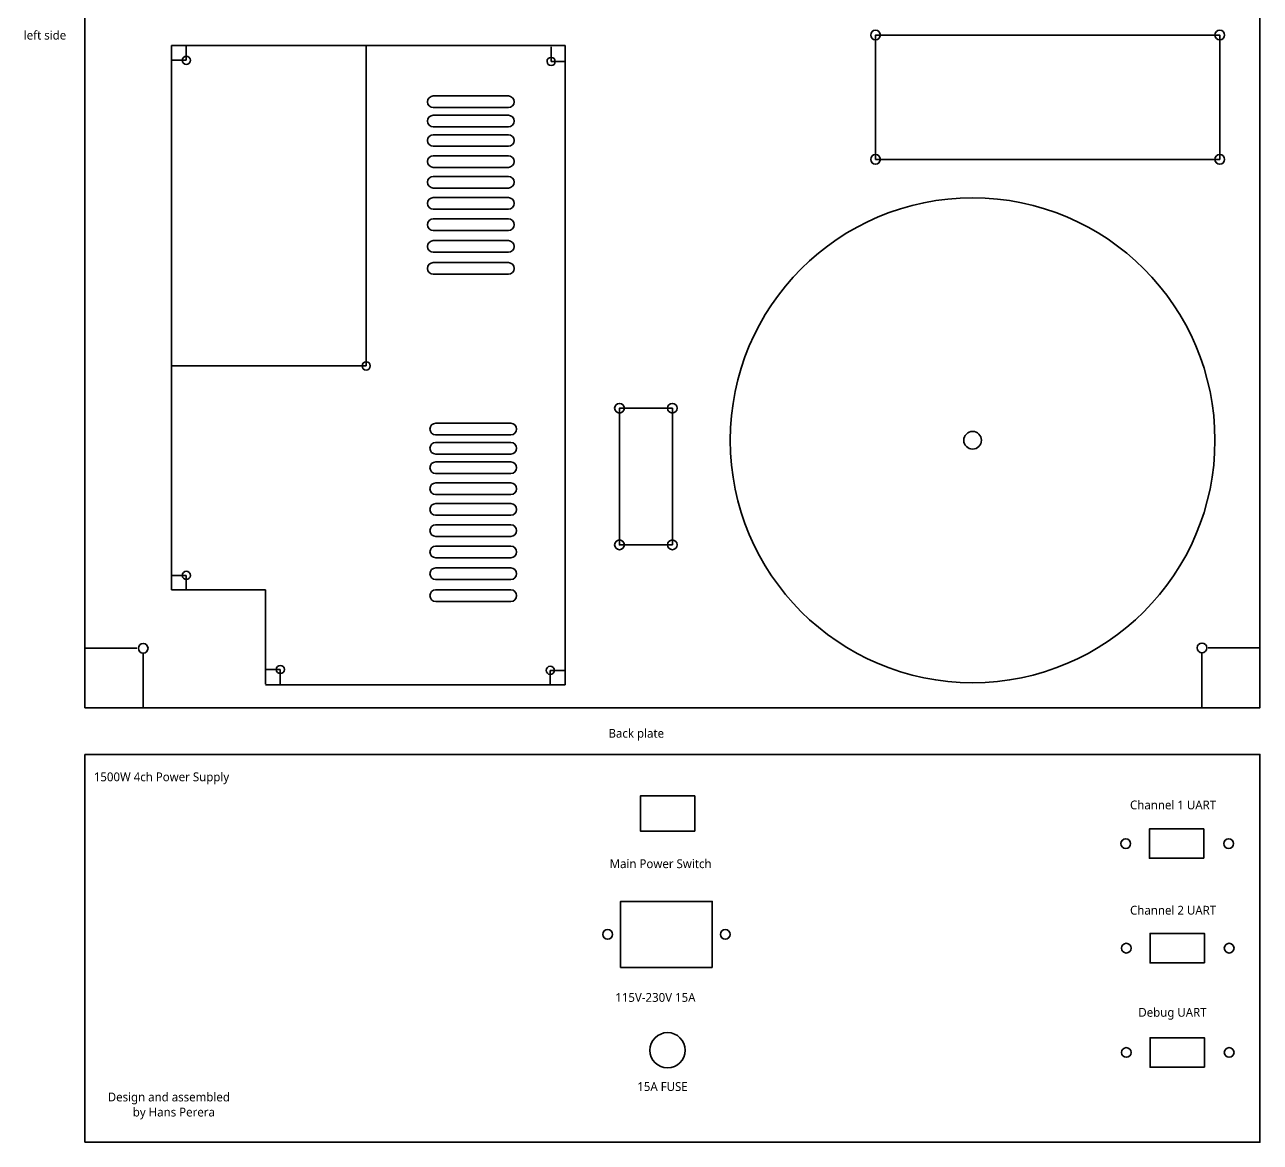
# Model space of a CAD drawing. Header units: inches. Extents: x 4 to 816, y 71 to 808.
# Drawn here: x 3.5 to 406.8, y 73.8 to 438.4 of the extents above; entities that cross this region are included whole.
import ezdxf

# ---------------------------------------------------------------- set-up
doc = ezdxf.new("R2010")
doc.units = ezdxf.units.IN
doc.header["$MEASUREMENT"] = 0
doc.layers.add('Layer 1', color=7, linetype='Continuous')

# ---------------------------------------------------------------- blocks, each defined once
blk = doc.blocks.new('block 12')
at = {"layer": 'Layer 1', "color": 240, "lineweight": 35, "true_color": 0xed1c24}
blk.add_lwpolyline([(23.17, 564.53), (23.17, 215.57), (406.63, 215.57), (406.63, 564.53)], dxfattribs=at)
blk = doc.blocks.new('block 14')
at = {"layer": 'Layer 1', "color": 140, "lineweight": 35, "true_color": 0x00adef}
blk.add_open_spline([(391.96, 302.85), (391.96, 259.17), (356.55, 223.76), (312.87, 223.76), (269.19, 223.76), (233.78, 259.17), (233.78, 302.85), (233.78, 346.53), (269.19, 381.94), (312.87, 381.94), (356.55, 381.94), (391.96, 346.53), (391.96, 302.85)], degree=3, knots=[0, 0, 0, 0, 1, 1, 1, 2, 2, 2, 3, 3, 3, 4, 4, 4, 4], dxfattribs=at)
blk = doc.blocks.new('block 15')
at = {"layer": 'Layer 1', "color": 240, "lineweight": 35, "true_color": 0xed1c24}
blk.add_open_spline([(315.75, 302.85), (315.75, 301.26), (314.46, 299.97), (312.87, 299.97), (311.28, 299.97), (310, 301.26), (310, 302.85), (310, 304.43), (311.28, 305.72), (312.87, 305.72), (314.46, 305.72), (315.75, 304.43), (315.75, 302.85)], degree=3, knots=[0, 0, 0, 0, 1, 1, 1, 2, 2, 2, 3, 3, 3, 4, 4, 4, 4], dxfattribs=at)
blk = doc.blocks.new('block 22')
at = {"layer": 'Layer 1', "color": 140, "lineweight": 35, "true_color": 0x00adef}
blk.add_lwpolyline([(393.54, 394.47), (281.19, 394.47), (281.19, 435.06), (393.54, 435.06), (393.54, 394.47)], dxfattribs=at)
blk = doc.blocks.new('block 23')
at = {"layer": 'Layer 1', "color": 240, "lineweight": 35, "true_color": 0xed1c24}
blk.add_open_spline([(282.77, 435.06), (282.77, 434.18), (282.06, 433.48), (281.19, 433.48), (280.32, 433.48), (279.61, 434.18), (279.61, 435.06), (279.61, 435.93), (280.32, 436.64), (281.19, 436.64), (282.06, 436.64), (282.77, 435.93), (282.77, 435.06)], degree=3, knots=[0, 0, 0, 0, 1, 1, 1, 2, 2, 2, 3, 3, 3, 4, 4, 4, 4], dxfattribs=at)
blk = doc.blocks.new('block 24')
at = {"layer": 'Layer 1', "color": 240, "lineweight": 35, "true_color": 0xed1c24}
blk.add_open_spline([(395.13, 435.06), (395.13, 434.18), (394.42, 433.48), (393.54, 433.48), (392.67, 433.48), (391.96, 434.18), (391.96, 435.06), (391.96, 435.93), (392.67, 436.64), (393.54, 436.64), (394.42, 436.64), (395.13, 435.93), (395.13, 435.06)], degree=3, knots=[0, 0, 0, 0, 1, 1, 1, 2, 2, 2, 3, 3, 3, 4, 4, 4, 4], dxfattribs=at)
blk = doc.blocks.new('block 25')
at = {"layer": 'Layer 1', "color": 240, "lineweight": 35, "true_color": 0xed1c24}
blk.add_open_spline([(395.13, 394.47), (395.13, 393.6), (394.42, 392.89), (393.54, 392.89), (392.67, 392.89), (391.96, 393.6), (391.96, 394.47), (391.96, 395.35), (392.67, 396.06), (393.54, 396.06), (394.42, 396.06), (395.13, 395.35), (395.13, 394.47)], degree=3, knots=[0, 0, 0, 0, 1, 1, 1, 2, 2, 2, 3, 3, 3, 4, 4, 4, 4], dxfattribs=at)
blk = doc.blocks.new('block 26')
at = {"layer": 'Layer 1', "color": 240, "lineweight": 35, "true_color": 0xed1c24}
blk.add_open_spline([(282.77, 394.47), (282.77, 393.6), (282.06, 392.89), (281.19, 392.89), (280.32, 392.89), (279.61, 393.6), (279.61, 394.47), (279.61, 395.35), (280.32, 396.06), (281.19, 396.06), (282.06, 396.06), (282.77, 395.35), (282.77, 394.47)], degree=3, knots=[0, 0, 0, 0, 1, 1, 1, 2, 2, 2, 3, 3, 3, 4, 4, 4, 4], dxfattribs=at)
blk = doc.blocks.new('block 27')
at = {"layer": 'Layer 1', "color": 140, "lineweight": 35, "true_color": 0x00adef}
blk.add_lwpolyline([(214.9, 268.73), (197.64, 268.73), (197.64, 313.31), (214.9, 313.31), (214.9, 268.73)], dxfattribs=at)
blk = doc.blocks.new('block 28')
at = {"layer": 'Layer 1', "color": 240, "lineweight": 35, "true_color": 0xed1c24}
blk.add_open_spline([(216.48, 313.31), (216.48, 312.43), (215.77, 311.73), (214.9, 311.73), (214.02, 311.73), (213.32, 312.43), (213.32, 313.31), (213.32, 314.18), (214.02, 314.89), (214.9, 314.89), (215.77, 314.89), (216.48, 314.18), (216.48, 313.31)], degree=3, knots=[0, 0, 0, 0, 1, 1, 1, 2, 2, 2, 3, 3, 3, 4, 4, 4, 4], dxfattribs=at)
blk = doc.blocks.new('block 29')
at = {"layer": 'Layer 1', "color": 240, "lineweight": 35, "true_color": 0xed1c24}
blk.add_open_spline([(199.22, 313.31), (199.22, 312.43), (198.52, 311.73), (197.64, 311.73), (196.77, 311.73), (196.06, 312.43), (196.06, 313.31), (196.06, 314.18), (196.77, 314.89), (197.64, 314.89), (198.52, 314.89), (199.22, 314.18), (199.22, 313.31)], degree=3, knots=[0, 0, 0, 0, 1, 1, 1, 2, 2, 2, 3, 3, 3, 4, 4, 4, 4], dxfattribs=at)
blk = doc.blocks.new('block 30')
at = {"layer": 'Layer 1', "color": 240, "lineweight": 35, "true_color": 0xed1c24}
blk.add_open_spline([(216.48, 268.73), (216.48, 267.86), (215.77, 267.15), (214.9, 267.15), (214.02, 267.15), (213.32, 267.86), (213.32, 268.73), (213.32, 269.6), (214.02, 270.31), (214.9, 270.31), (215.77, 270.31), (216.48, 269.6), (216.48, 268.73)], degree=3, knots=[0, 0, 0, 0, 1, 1, 1, 2, 2, 2, 3, 3, 3, 4, 4, 4, 4], dxfattribs=at)
blk = doc.blocks.new('block 31')
at = {"layer": 'Layer 1', "color": 240, "lineweight": 35, "true_color": 0xed1c24}
blk.add_open_spline([(199.22, 268.73), (199.22, 267.86), (198.52, 267.15), (197.64, 267.15), (196.77, 267.15), (196.06, 267.86), (196.06, 268.73), (196.06, 269.6), (196.77, 270.31), (197.64, 270.31), (198.52, 270.31), (199.22, 269.6), (199.22, 268.73)], degree=3, knots=[0, 0, 0, 0, 1, 1, 1, 2, 2, 2, 3, 3, 3, 4, 4, 4, 4], dxfattribs=at)
blk = doc.blocks.new('block 35')
at = {"layer": 'Layer 1', "color": 240, "lineweight": 35, "true_color": 0xed1c24}
blk.add_lwpolyline([(23.17, 200.35), (406.63, 200.35), (406.63, 73.81), (23.17, 73.81)], dxfattribs=at)
blk = doc.blocks.new('block 36')
at = {"layer": 'Layer 1', "color": 240, "lineweight": 35, "true_color": 0xed1c24}
blk.add_lwpolyline([(23.17, 200.35), (23.17, 73.81)], dxfattribs=at)
blk = doc.blocks.new('block 37')
at = {"layer": 'Layer 1', "color": 240, "lineweight": 35, "true_color": 0xed1c24}
blk.add_open_spline([(219.07, 103.83), (219.07, 100.65), (216.49, 98.08), (213.32, 98.08), (210.14, 98.08), (207.56, 100.65), (207.56, 103.83), (207.56, 107), (210.14, 109.58), (213.32, 109.58), (216.49, 109.58), (219.07, 107), (219.07, 103.83)], degree=3, knots=[0, 0, 0, 0, 1, 1, 1, 2, 2, 2, 3, 3, 3, 4, 4, 4, 4], dxfattribs=at)
blk = doc.blocks.new('block 43')
at = {"layer": 'Layer 1', "color": 240, "lineweight": 35, "true_color": 0xed1c24}
blk.add_open_spline([(40.62, 234.97), (40.62, 235.84), (41.33, 236.55), (42.2, 236.55), (43.08, 236.55), (43.78, 235.84), (43.78, 234.97), (43.78, 234.09), (43.08, 233.39), (42.2, 233.39), (41.33, 233.39), (40.62, 234.09), (40.62, 234.97)], degree=3, knots=[0, 0, 0, 0, 1, 1, 1, 2, 2, 2, 3, 3, 3, 4, 4, 4, 4], dxfattribs=at)
blk = doc.blocks.new('block 44')
at = {"layer": 'Layer 1', "color": 140, "lineweight": 35, "true_color": 0x00adef}
blk.add_lwpolyline([(40.15, 234.97), (23.17, 234.97)], dxfattribs=at)
blk = doc.blocks.new('block 45')
at = {"layer": 'Layer 1', "color": 140, "lineweight": 35, "true_color": 0x00adef}
blk.add_lwpolyline([(42.2, 233.41), (42.2, 215.43)], dxfattribs=at)
blk = doc.blocks.new('block 46')
at = {"layer": 'Layer 1', "color": 240, "lineweight": 35, "true_color": 0xed1c24}
blk.add_open_spline([(389.3, 235.11), (389.3, 235.99), (388.59, 236.69), (387.72, 236.69), (386.85, 236.69), (386.14, 235.99), (386.14, 235.11), (386.14, 234.24), (386.85, 233.53), (387.72, 233.53), (388.59, 233.53), (389.3, 234.24), (389.3, 235.11)], degree=3, knots=[0, 0, 0, 0, 1, 1, 1, 2, 2, 2, 3, 3, 3, 4, 4, 4, 4], dxfattribs=at)
blk = doc.blocks.new('block 47')
at = {"layer": 'Layer 1', "color": 140, "lineweight": 35, "true_color": 0x00adef}
blk.add_lwpolyline([(389.77, 235.11), (406.76, 235.11)], dxfattribs=at)
blk = doc.blocks.new('block 48')
at = {"layer": 'Layer 1', "color": 140, "lineweight": 35, "true_color": 0x00adef}
blk.add_lwpolyline([(387.72, 233.56), (387.72, 215.57)], dxfattribs=at)
blk = doc.blocks.new('block 124')
at = {"layer": 'Layer 1', "color": 140, "lineweight": 35, "true_color": 0x00adef}
blk.add_lwpolyline([(82.16, 223.09), (179.94, 223.09)], dxfattribs=at)
blk = doc.blocks.new('block 125')
at = {"layer": 'Layer 1', "color": 140, "lineweight": 35, "true_color": 0x00adef}
blk.add_lwpolyline([(179.94, 223.09), (179.94, 431.6)], dxfattribs=at)
blk = doc.blocks.new('block 126')
at = {"layer": 'Layer 1', "color": 140, "lineweight": 35, "true_color": 0x00adef}
blk.add_lwpolyline([(82.16, 223.26), (82.16, 254.08)], dxfattribs=at)
blk = doc.blocks.new('block 127')
at = {"layer": 'Layer 1', "color": 140, "lineweight": 35, "true_color": 0x00adef}
blk.add_lwpolyline([(82.16, 254.08), (51.48, 254.08)], dxfattribs=at)
blk = doc.blocks.new('block 128')
at = {"layer": 'Layer 1', "color": 140, "lineweight": 35, "true_color": 0x00adef}
blk.add_lwpolyline([(51.48, 254.08), (51.48, 431.6)], dxfattribs=at)
blk = doc.blocks.new('block 129')
at = {"layer": 'Layer 1', "color": 140, "lineweight": 35, "true_color": 0x00adef}
blk.add_lwpolyline([(179.94, 431.6), (51.48, 431.6)], dxfattribs=at)
blk = doc.blocks.new('block 130')
at = {"layer": 'Layer 1', "color": 140, "lineweight": 35, "true_color": 0x00adef}
blk.add_lwpolyline([(56.28, 431.6), (56.28, 426.81)], dxfattribs=at)
blk = doc.blocks.new('block 131')
at = {"layer": 'Layer 1', "color": 140, "lineweight": 35, "true_color": 0x00adef}
blk.add_lwpolyline([(51.48, 426.81), (56.28, 426.81)], dxfattribs=at)
blk = doc.blocks.new('block 132')
at = {"layer": 'Layer 1', "color": 240, "lineweight": 35, "true_color": 0xed1c24}
blk.add_open_spline([(57.61, 426.81), (57.61, 426.07), (57.02, 425.47), (56.28, 425.47), (55.54, 425.47), (54.94, 426.07), (54.94, 426.81), (54.94, 427.55), (55.54, 428.15), (56.28, 428.15), (57.02, 428.15), (57.61, 427.55), (57.61, 426.81)], degree=3, knots=[0, 0, 0, 0, 1, 1, 1, 2, 2, 2, 3, 3, 3, 4, 4, 4, 4], dxfattribs=at)
blk = doc.blocks.new('block 133')
at = {"layer": 'Layer 1', "color": 140, "lineweight": 35, "true_color": 0x00adef}
blk.add_lwpolyline([(180.12, 426.43), (175.32, 426.42)], dxfattribs=at)
blk = doc.blocks.new('block 134')
at = {"layer": 'Layer 1', "color": 140, "lineweight": 35, "true_color": 0x00adef}
blk.add_lwpolyline([(175.31, 431.21), (175.32, 426.42)], dxfattribs=at)
blk = doc.blocks.new('block 135')
at = {"layer": 'Layer 1', "color": 240, "lineweight": 35, "true_color": 0xed1c24}
blk.add_open_spline([(175.33, 425.08), (174.59, 425.08), (173.99, 425.67), (173.99, 426.41), (173.98, 427.15), (174.58, 427.75), (175.32, 427.76), (176.06, 427.76), (176.66, 427.16), (176.66, 426.42), (176.66, 425.68), (176.07, 425.08), (175.33, 425.08)], degree=3, knots=[0, 0, 0, 0, 1, 1, 1, 2, 2, 2, 3, 3, 3, 4, 4, 4, 4], dxfattribs=at)
blk = doc.blocks.new('block 136')
at = {"layer": 'Layer 1', "color": 140, "lineweight": 35, "true_color": 0x00adef}
blk.add_lwpolyline([(51.48, 258.75), (56.28, 258.75)], dxfattribs=at)
blk = doc.blocks.new('block 137')
at = {"layer": 'Layer 1', "color": 140, "lineweight": 35, "true_color": 0x00adef}
blk.add_lwpolyline([(56.28, 253.96), (56.28, 258.75)], dxfattribs=at)
blk = doc.blocks.new('block 138')
at = {"layer": 'Layer 1', "color": 240, "lineweight": 35, "true_color": 0xed1c24}
blk.add_open_spline([(56.28, 260.09), (57.02, 260.09), (57.61, 259.49), (57.61, 258.75), (57.61, 258.01), (57.02, 257.41), (56.28, 257.41), (55.54, 257.41), (54.94, 258.01), (54.94, 258.75), (54.94, 259.49), (55.54, 260.09), (56.28, 260.09)], degree=3, knots=[0, 0, 0, 0, 1, 1, 1, 2, 2, 2, 3, 3, 3, 4, 4, 4, 4], dxfattribs=at)
blk = doc.blocks.new('block 139')
at = {"layer": 'Layer 1', "color": 140, "lineweight": 35, "true_color": 0x00adef}
blk.add_lwpolyline([(82.16, 228.05), (86.95, 228.05)], dxfattribs=at)
blk = doc.blocks.new('block 140')
at = {"layer": 'Layer 1', "color": 140, "lineweight": 35, "true_color": 0x00adef}
blk.add_lwpolyline([(86.95, 223.26), (86.95, 228.05)], dxfattribs=at)
blk = doc.blocks.new('block 141')
at = {"layer": 'Layer 1', "color": 240, "lineweight": 35, "true_color": 0xed1c24}
blk.add_open_spline([(86.95, 229.39), (87.69, 229.39), (88.29, 228.79), (88.29, 228.05), (88.29, 227.31), (87.69, 226.71), (86.95, 226.71), (86.22, 226.71), (85.62, 227.31), (85.62, 228.05), (85.62, 228.79), (86.22, 229.39), (86.95, 229.39)], degree=3, knots=[0, 0, 0, 0, 1, 1, 1, 2, 2, 2, 3, 3, 3, 4, 4, 4, 4], dxfattribs=at)
blk = doc.blocks.new('block 142')
at = {"layer": 'Layer 1', "color": 140, "lineweight": 35, "true_color": 0x00adef}
blk.add_lwpolyline([(175.04, 222.98), (175.04, 227.77)], dxfattribs=at)
blk = doc.blocks.new('block 143')
at = {"layer": 'Layer 1', "color": 140, "lineweight": 35, "true_color": 0x00adef}
blk.add_lwpolyline([(179.83, 227.77), (175.04, 227.77)], dxfattribs=at)
blk = doc.blocks.new('block 144')
at = {"layer": 'Layer 1', "color": 240, "lineweight": 35, "true_color": 0xed1c24}
blk.add_open_spline([(173.7, 227.77), (173.7, 228.51), (174.3, 229.11), (175.04, 229.11), (175.78, 229.11), (176.38, 228.51), (176.38, 227.77), (176.38, 227.03), (175.78, 226.43), (175.04, 226.43), (174.3, 226.43), (173.7, 227.03), (173.7, 227.77)], degree=3, knots=[0, 0, 0, 0, 1, 1, 1, 2, 2, 2, 3, 3, 3, 4, 4, 4, 4], dxfattribs=at)
blk = doc.blocks.new('block 145')
at = {"layer": 'Layer 1', "color": 140, "lineweight": 35, "true_color": 0x00adef}
blk.add_lwpolyline([(114.98, 431.6), (114.98, 327.11)], dxfattribs=at)
blk = doc.blocks.new('block 146')
at = {"layer": 'Layer 1', "color": 140, "lineweight": 35, "true_color": 0x00adef}
blk.add_lwpolyline([(114.98, 327.11), (51.48, 327.11)], dxfattribs=at)
blk = doc.blocks.new('block 147')
at = {"layer": 'Layer 1', "color": 240, "lineweight": 35, "true_color": 0xed1c24}
blk.add_open_spline([(114.98, 325.77), (114.24, 325.77), (113.64, 326.36), (113.64, 327.1), (113.64, 327.84), (114.23, 328.44), (114.97, 328.45), (115.71, 328.45), (116.31, 327.85), (116.31, 327.11), (116.32, 326.37), (115.72, 325.77), (114.98, 325.77)], degree=3, knots=[0, 0, 0, 0, 1, 1, 1, 2, 2, 2, 3, 3, 3, 4, 4, 4, 4], dxfattribs=at)
blk = doc.blocks.new('block 148')
at = {"layer": 'Layer 1', "color": 240, "lineweight": 35, "true_color": 0xed1c24}
blk.add_open_spline([(161.37, 411.38), (161.37, 411.38), (136.87, 411.38), (136.87, 411.38), (135.83, 411.38), (134.97, 412.23), (134.97, 413.27), (134.97, 414.31), (135.83, 415.17), (136.87, 415.17), (136.87, 415.17), (161.37, 415.17), (161.37, 415.17), (162.41, 415.17), (163.26, 414.31), (163.26, 413.27), (163.26, 412.23), (162.41, 411.38), (161.37, 411.38)], degree=3, knots=[0, 0, 0, 0, 1, 1, 1, 2, 2, 2, 3, 3, 3, 4, 4, 4, 5, 5, 5, 6, 6, 6, 6], dxfattribs=at)
blk = doc.blocks.new('block 149')
at = {"layer": 'Layer 1', "color": 240, "lineweight": 35, "true_color": 0xed1c24}
blk.add_open_spline([(161.37, 405.11), (161.37, 405.11), (136.87, 405.11), (136.87, 405.11), (135.83, 405.11), (134.97, 405.96), (134.97, 407), (134.97, 408.04), (135.83, 408.9), (136.87, 408.9), (136.87, 408.9), (161.37, 408.9), (161.37, 408.9), (162.41, 408.9), (163.26, 408.04), (163.26, 407), (163.26, 405.96), (162.41, 405.11), (161.37, 405.11)], degree=3, knots=[0, 0, 0, 0, 1, 1, 1, 2, 2, 2, 3, 3, 3, 4, 4, 4, 5, 5, 5, 6, 6, 6, 6], dxfattribs=at)
blk = doc.blocks.new('block 150')
at = {"layer": 'Layer 1', "color": 240, "lineweight": 35, "true_color": 0xed1c24}
blk.add_open_spline([(161.37, 398.75), (161.37, 398.75), (136.87, 398.75), (136.87, 398.75), (135.83, 398.75), (134.97, 399.61), (134.97, 400.65), (134.97, 401.69), (135.83, 402.54), (136.87, 402.54), (136.87, 402.54), (161.37, 402.54), (161.37, 402.54), (162.41, 402.54), (163.26, 401.69), (163.26, 400.65), (163.26, 399.61), (162.41, 398.75), (161.37, 398.75)], degree=3, knots=[0, 0, 0, 0, 1, 1, 1, 2, 2, 2, 3, 3, 3, 4, 4, 4, 5, 5, 5, 6, 6, 6, 6], dxfattribs=at)
blk = doc.blocks.new('block 151')
at = {"layer": 'Layer 1', "color": 240, "lineweight": 35, "true_color": 0xed1c24}
blk.add_open_spline([(161.37, 391.89), (161.37, 391.89), (136.87, 391.89), (136.87, 391.89), (135.83, 391.89), (134.97, 392.75), (134.97, 393.79), (134.97, 394.83), (135.83, 395.69), (136.87, 395.69), (136.87, 395.69), (161.37, 395.69), (161.37, 395.69), (162.41, 395.69), (163.26, 394.83), (163.26, 393.79), (163.26, 392.75), (162.41, 391.89), (161.37, 391.89)], degree=3, knots=[0, 0, 0, 0, 1, 1, 1, 2, 2, 2, 3, 3, 3, 4, 4, 4, 5, 5, 5, 6, 6, 6, 6], dxfattribs=at)
blk = doc.blocks.new('block 152')
at = {"layer": 'Layer 1', "color": 240, "lineweight": 35, "true_color": 0xed1c24}
blk.add_open_spline([(161.37, 385.15), (161.37, 385.15), (136.87, 385.15), (136.87, 385.15), (135.83, 385.15), (134.97, 386.01), (134.97, 387.05), (134.97, 388.09), (135.83, 388.94), (136.87, 388.94), (136.87, 388.94), (161.37, 388.94), (161.37, 388.94), (162.41, 388.94), (163.26, 388.09), (163.26, 387.05), (163.26, 386.01), (162.41, 385.15), (161.37, 385.15)], degree=3, knots=[0, 0, 0, 0, 1, 1, 1, 2, 2, 2, 3, 3, 3, 4, 4, 4, 5, 5, 5, 6, 6, 6, 6], dxfattribs=at)
blk = doc.blocks.new('block 153')
at = {"layer": 'Layer 1', "color": 240, "lineweight": 35, "true_color": 0xed1c24}
blk.add_open_spline([(161.37, 378.23), (161.37, 378.23), (136.87, 378.23), (136.87, 378.23), (135.83, 378.23), (134.97, 379.08), (134.97, 380.13), (134.97, 381.17), (135.83, 382.02), (136.87, 382.02), (136.87, 382.02), (161.37, 382.02), (161.37, 382.02), (162.41, 382.02), (163.26, 381.17), (163.26, 380.13), (163.26, 379.08), (162.41, 378.23), (161.37, 378.23)], degree=3, knots=[0, 0, 0, 0, 1, 1, 1, 2, 2, 2, 3, 3, 3, 4, 4, 4, 5, 5, 5, 6, 6, 6, 6], dxfattribs=at)
blk = doc.blocks.new('block 154')
at = {"layer": 'Layer 1', "color": 240, "lineweight": 35, "true_color": 0xed1c24}
blk.add_open_spline([(161.37, 371.29), (161.37, 371.29), (136.87, 371.29), (136.87, 371.29), (135.83, 371.29), (134.97, 372.14), (134.97, 373.18), (134.97, 374.22), (135.83, 375.08), (136.87, 375.08), (136.87, 375.08), (161.37, 375.08), (161.37, 375.08), (162.41, 375.08), (163.26, 374.22), (163.26, 373.18), (163.26, 372.14), (162.41, 371.29), (161.37, 371.29)], degree=3, knots=[0, 0, 0, 0, 1, 1, 1, 2, 2, 2, 3, 3, 3, 4, 4, 4, 5, 5, 5, 6, 6, 6, 6], dxfattribs=at)
blk = doc.blocks.new('block 155')
at = {"layer": 'Layer 1', "color": 240, "lineweight": 35, "true_color": 0xed1c24}
blk.add_open_spline([(161.37, 364.18), (161.37, 364.18), (136.87, 364.18), (136.87, 364.18), (135.83, 364.18), (134.97, 365.04), (134.97, 366.08), (134.97, 367.12), (135.83, 367.98), (136.87, 367.98), (136.87, 367.98), (161.37, 367.98), (161.37, 367.98), (162.41, 367.98), (163.26, 367.12), (163.26, 366.08), (163.26, 365.04), (162.41, 364.18), (161.37, 364.18)], degree=3, knots=[0, 0, 0, 0, 1, 1, 1, 2, 2, 2, 3, 3, 3, 4, 4, 4, 5, 5, 5, 6, 6, 6, 6], dxfattribs=at)
blk = doc.blocks.new('block 156')
at = {"layer": 'Layer 1', "color": 240, "lineweight": 35, "true_color": 0xed1c24}
blk.add_open_spline([(161.37, 357.02), (161.37, 357.02), (136.87, 357.02), (136.87, 357.02), (135.83, 357.02), (134.97, 357.87), (134.97, 358.91), (134.97, 359.96), (135.83, 360.81), (136.87, 360.81), (136.87, 360.81), (161.37, 360.81), (161.37, 360.81), (162.41, 360.81), (163.26, 359.96), (163.26, 358.91), (163.26, 357.87), (162.41, 357.02), (161.37, 357.02)], degree=3, knots=[0, 0, 0, 0, 1, 1, 1, 2, 2, 2, 3, 3, 3, 4, 4, 4, 5, 5, 5, 6, 6, 6, 6], dxfattribs=at)
blk = doc.blocks.new('block 157')
at = {"layer": 'Layer 1', "color": 240, "lineweight": 35, "true_color": 0xed1c24}
blk.add_open_spline([(162.16, 304.61), (162.16, 304.61), (137.66, 304.61), (137.66, 304.61), (136.62, 304.61), (135.77, 305.47), (135.77, 306.51), (135.77, 307.55), (136.62, 308.4), (137.66, 308.4), (137.66, 308.4), (162.16, 308.4), (162.16, 308.4), (163.21, 308.4), (164.06, 307.55), (164.06, 306.51), (164.06, 305.47), (163.21, 304.61), (162.16, 304.61)], degree=3, knots=[0, 0, 0, 0, 1, 1, 1, 2, 2, 2, 3, 3, 3, 4, 4, 4, 5, 5, 5, 6, 6, 6, 6], dxfattribs=at)
blk = doc.blocks.new('block 158')
at = {"layer": 'Layer 1', "color": 240, "lineweight": 35, "true_color": 0xed1c24}
blk.add_open_spline([(162.16, 298.34), (162.16, 298.34), (137.66, 298.34), (137.66, 298.34), (136.62, 298.34), (135.77, 299.19), (135.77, 300.24), (135.77, 301.28), (136.62, 302.13), (137.66, 302.13), (137.66, 302.13), (162.16, 302.13), (162.16, 302.13), (163.21, 302.13), (164.06, 301.28), (164.06, 300.24), (164.06, 299.19), (163.21, 298.34), (162.16, 298.34)], degree=3, knots=[0, 0, 0, 0, 1, 1, 1, 2, 2, 2, 3, 3, 3, 4, 4, 4, 5, 5, 5, 6, 6, 6, 6], dxfattribs=at)
blk = doc.blocks.new('block 159')
at = {"layer": 'Layer 1', "color": 240, "lineweight": 35, "true_color": 0xed1c24}
blk.add_open_spline([(162.16, 291.99), (162.16, 291.99), (137.66, 291.99), (137.66, 291.99), (136.62, 291.99), (135.77, 292.84), (135.77, 293.89), (135.77, 294.93), (136.62, 295.78), (137.66, 295.78), (137.66, 295.78), (162.16, 295.78), (162.16, 295.78), (163.21, 295.78), (164.06, 294.93), (164.06, 293.89), (164.06, 292.84), (163.21, 291.99), (162.16, 291.99)], degree=3, knots=[0, 0, 0, 0, 1, 1, 1, 2, 2, 2, 3, 3, 3, 4, 4, 4, 5, 5, 5, 6, 6, 6, 6], dxfattribs=at)
blk = doc.blocks.new('block 160')
at = {"layer": 'Layer 1', "color": 240, "lineweight": 35, "true_color": 0xed1c24}
blk.add_open_spline([(162.16, 285.13), (162.16, 285.13), (137.66, 285.13), (137.66, 285.13), (136.62, 285.13), (135.77, 285.98), (135.77, 287.03), (135.77, 288.07), (136.62, 288.92), (137.66, 288.92), (137.66, 288.92), (162.16, 288.92), (162.16, 288.92), (163.21, 288.92), (164.06, 288.07), (164.06, 287.03), (164.06, 285.98), (163.21, 285.13), (162.16, 285.13)], degree=3, knots=[0, 0, 0, 0, 1, 1, 1, 2, 2, 2, 3, 3, 3, 4, 4, 4, 5, 5, 5, 6, 6, 6, 6], dxfattribs=at)
blk = doc.blocks.new('block 161')
at = {"layer": 'Layer 1', "color": 240, "lineweight": 35, "true_color": 0xed1c24}
blk.add_open_spline([(162.16, 278.39), (162.16, 278.39), (137.66, 278.39), (137.66, 278.39), (136.62, 278.39), (135.77, 279.24), (135.77, 280.28), (135.77, 281.33), (136.62, 282.18), (137.66, 282.18), (137.66, 282.18), (162.16, 282.18), (162.16, 282.18), (163.21, 282.18), (164.06, 281.33), (164.06, 280.28), (164.06, 279.24), (163.21, 278.39), (162.16, 278.39)], degree=3, knots=[0, 0, 0, 0, 1, 1, 1, 2, 2, 2, 3, 3, 3, 4, 4, 4, 5, 5, 5, 6, 6, 6, 6], dxfattribs=at)
blk = doc.blocks.new('block 162')
at = {"layer": 'Layer 1', "color": 240, "lineweight": 35, "true_color": 0xed1c24}
blk.add_open_spline([(162.16, 271.47), (162.16, 271.47), (137.66, 271.47), (137.66, 271.47), (136.62, 271.47), (135.77, 272.32), (135.77, 273.36), (135.77, 274.41), (136.62, 275.26), (137.66, 275.26), (137.66, 275.26), (162.16, 275.26), (162.16, 275.26), (163.21, 275.26), (164.06, 274.41), (164.06, 273.36), (164.06, 272.32), (163.21, 271.47), (162.16, 271.47)], degree=3, knots=[0, 0, 0, 0, 1, 1, 1, 2, 2, 2, 3, 3, 3, 4, 4, 4, 5, 5, 5, 6, 6, 6, 6], dxfattribs=at)
blk = doc.blocks.new('block 163')
at = {"layer": 'Layer 1', "color": 240, "lineweight": 35, "true_color": 0xed1c24}
blk.add_open_spline([(162.16, 264.52), (162.16, 264.52), (137.66, 264.52), (137.66, 264.52), (136.62, 264.52), (135.77, 265.38), (135.77, 266.42), (135.77, 267.46), (136.62, 268.31), (137.66, 268.31), (137.66, 268.31), (162.16, 268.31), (162.16, 268.31), (163.21, 268.31), (164.06, 267.46), (164.06, 266.42), (164.06, 265.38), (163.21, 264.52), (162.16, 264.52)], degree=3, knots=[0, 0, 0, 0, 1, 1, 1, 2, 2, 2, 3, 3, 3, 4, 4, 4, 5, 5, 5, 6, 6, 6, 6], dxfattribs=at)
blk = doc.blocks.new('block 164')
at = {"layer": 'Layer 1', "color": 240, "lineweight": 35, "true_color": 0xed1c24}
blk.add_open_spline([(162.16, 257.42), (162.16, 257.42), (137.66, 257.42), (137.66, 257.42), (136.62, 257.42), (135.77, 258.27), (135.77, 259.32), (135.77, 260.36), (136.62, 261.21), (137.66, 261.21), (137.66, 261.21), (162.16, 261.21), (162.16, 261.21), (163.21, 261.21), (164.06, 260.36), (164.06, 259.32), (164.06, 258.27), (163.21, 257.42), (162.16, 257.42)], degree=3, knots=[0, 0, 0, 0, 1, 1, 1, 2, 2, 2, 3, 3, 3, 4, 4, 4, 5, 5, 5, 6, 6, 6, 6], dxfattribs=at)
blk = doc.blocks.new('block 165')
at = {"layer": 'Layer 1', "color": 240, "lineweight": 35, "true_color": 0xed1c24}
blk.add_open_spline([(162.16, 250.25), (162.16, 250.25), (137.66, 250.25), (137.66, 250.25), (136.62, 250.25), (135.77, 251.11), (135.77, 252.15), (135.77, 253.19), (136.62, 254.05), (137.66, 254.05), (137.66, 254.05), (162.16, 254.05), (162.16, 254.05), (163.21, 254.05), (164.06, 253.19), (164.06, 252.15), (164.06, 251.11), (163.21, 250.25), (162.16, 250.25)], degree=3, knots=[0, 0, 0, 0, 1, 1, 1, 2, 2, 2, 3, 3, 3, 4, 4, 4, 5, 5, 5, 6, 6, 6, 6], dxfattribs=at)
blk = doc.blocks.new('block 212')
at = {"layer": 'Layer 1', "color": 240, "lineweight": 35, "true_color": 0xed1c24}
blk.add_open_spline([(364.45, 171.25), (364.45, 172.13), (363.74, 172.83), (362.86, 172.83), (361.99, 172.83), (361.28, 172.13), (361.28, 171.25), (361.28, 170.38), (361.99, 169.67), (362.86, 169.67), (363.74, 169.67), (364.45, 170.38), (364.45, 171.25)], degree=3, knots=[0, 0, 0, 0, 1, 1, 1, 2, 2, 2, 3, 3, 3, 4, 4, 4, 4], dxfattribs=at)
blk = doc.blocks.new('block 213')
at = {"layer": 'Layer 1', "color": 240, "lineweight": 35, "true_color": 0xed1c24}
blk.add_open_spline([(398, 171.25), (398, 172.13), (397.29, 172.83), (396.42, 172.83), (395.54, 172.83), (394.84, 172.13), (394.84, 171.25), (394.84, 170.38), (395.54, 169.67), (396.42, 169.67), (397.29, 169.67), (398, 170.38), (398, 171.25)], degree=3, knots=[0, 0, 0, 0, 1, 1, 1, 2, 2, 2, 3, 3, 3, 4, 4, 4, 4], dxfattribs=at)
blk = doc.blocks.new('block 214')
at = {"layer": 'Layer 1', "color": 240, "lineweight": 35, "true_color": 0xed1c24}
blk.add_lwpolyline([(388.33, 166.46), (370.6, 166.46), (370.6, 176.05), (388.33, 176.05), (388.33, 166.46)], dxfattribs=at)
blk = doc.blocks.new('block 215')
at = {"layer": 'Layer 1', "color": 240, "lineweight": 35, "true_color": 0xed1c24}
blk.add_open_spline([(364.62, 137.14), (364.62, 138.01), (363.91, 138.72), (363.04, 138.72), (362.17, 138.72), (361.46, 138.01), (361.46, 137.14), (361.46, 136.26), (362.17, 135.56), (363.04, 135.56), (363.91, 135.56), (364.62, 136.26), (364.62, 137.14)], degree=3, knots=[0, 0, 0, 0, 1, 1, 1, 2, 2, 2, 3, 3, 3, 4, 4, 4, 4], dxfattribs=at)
blk = doc.blocks.new('block 216')
at = {"layer": 'Layer 1', "color": 240, "lineweight": 35, "true_color": 0xed1c24}
blk.add_open_spline([(398.18, 137.14), (398.18, 138.01), (397.47, 138.72), (396.59, 138.72), (395.72, 138.72), (395.01, 138.01), (395.01, 137.14), (395.01, 136.26), (395.72, 135.56), (396.59, 135.56), (397.47, 135.56), (398.18, 136.26), (398.18, 137.14)], degree=3, knots=[0, 0, 0, 0, 1, 1, 1, 2, 2, 2, 3, 3, 3, 4, 4, 4, 4], dxfattribs=at)
blk = doc.blocks.new('block 217')
at = {"layer": 'Layer 1', "color": 240, "lineweight": 35, "true_color": 0xed1c24}
blk.add_lwpolyline([(388.51, 132.34), (370.77, 132.34), (370.77, 141.93), (388.51, 141.93), (388.51, 132.34)], dxfattribs=at)
blk = doc.blocks.new('block 218')
at = {"layer": 'Layer 1', "color": 240, "lineweight": 35, "true_color": 0xed1c24}
blk.add_open_spline([(364.62, 103.11), (364.62, 103.98), (363.91, 104.69), (363.04, 104.69), (362.17, 104.69), (361.46, 103.98), (361.46, 103.11), (361.46, 102.23), (362.17, 101.53), (363.04, 101.53), (363.91, 101.53), (364.62, 102.23), (364.62, 103.11)], degree=3, knots=[0, 0, 0, 0, 1, 1, 1, 2, 2, 2, 3, 3, 3, 4, 4, 4, 4], dxfattribs=at)
blk = doc.blocks.new('block 219')
at = {"layer": 'Layer 1', "color": 240, "lineweight": 35, "true_color": 0xed1c24}
blk.add_open_spline([(398.18, 103.11), (398.18, 103.98), (397.47, 104.69), (396.59, 104.69), (395.72, 104.69), (395.01, 103.98), (395.01, 103.11), (395.01, 102.23), (395.72, 101.53), (396.59, 101.53), (397.47, 101.53), (398.18, 102.23), (398.18, 103.11)], degree=3, knots=[0, 0, 0, 0, 1, 1, 1, 2, 2, 2, 3, 3, 3, 4, 4, 4, 4], dxfattribs=at)
blk = doc.blocks.new('block 220')
at = {"layer": 'Layer 1', "color": 240, "lineweight": 35, "true_color": 0xed1c24}
blk.add_lwpolyline([(388.51, 98.31), (370.77, 98.31), (370.77, 107.9), (388.51, 107.9), (388.51, 98.31)], dxfattribs=at)
blk = doc.blocks.new('block 221')
at = {"layer": 'Layer 1', "color": 240, "lineweight": 35, "true_color": 0xed1c24}
blk.add_lwpolyline([(222.18, 175.32), (204.45, 175.32), (204.45, 186.82), (222.18, 186.82), (222.18, 175.32)], dxfattribs=at)
blk = doc.blocks.new('block 222')
at = {"layer": 'Layer 1', "color": 240, "lineweight": 35, "true_color": 0xed1c24}
blk.add_lwpolyline([(227.93, 130.84), (198.02, 130.84), (198.02, 152.41), (227.93, 152.41), (227.93, 130.84)], dxfattribs=at)
blk = doc.blocks.new('block 223')
at = {"layer": 'Layer 1', "color": 240, "lineweight": 35, "true_color": 0xed1c24}
blk.add_open_spline([(195.39, 141.63), (195.39, 142.5), (194.68, 143.21), (193.8, 143.21), (192.93, 143.21), (192.22, 142.5), (192.22, 141.63), (192.22, 140.75), (192.93, 140.05), (193.8, 140.05), (194.68, 140.05), (195.39, 140.75), (195.39, 141.63)], degree=3, knots=[0, 0, 0, 0, 1, 1, 1, 2, 2, 2, 3, 3, 3, 4, 4, 4, 4], dxfattribs=at)
blk = doc.blocks.new('block 224')
at = {"layer": 'Layer 1', "color": 240, "lineweight": 35, "true_color": 0xed1c24}
blk.add_open_spline([(233.73, 141.63), (233.73, 142.5), (233.02, 143.21), (232.15, 143.21), (231.28, 143.21), (230.57, 142.5), (230.57, 141.63), (230.57, 140.75), (231.28, 140.05), (232.15, 140.05), (233.02, 140.05), (233.73, 140.75), (233.73, 141.63)], degree=3, knots=[0, 0, 0, 0, 1, 1, 1, 2, 2, 2, 3, 3, 3, 4, 4, 4, 4], dxfattribs=at)
blk = doc.blocks.new('block 277')
at = {"layer": 'Layer 1', "color": 250, "true_color": 0x231f20, "insert": (196.26, 119.59), "char_height": 2.8733, "attachment_point": 7}
blk.add_mtext('\\fLucida Sans Unicode|b0|i0|c0|p34;\\W1;115V-230V 15A', dxfattribs=at)
blk = doc.blocks.new('block 278')
at = {"layer": 'Layer 1', "color": 250, "true_color": 0x231f20, "insert": (203.44, 90.51), "char_height": 2.8733, "attachment_point": 7}
blk.add_mtext('\\fLucida Sans Unicode|b0|i0|c0|p34;\\W1;15A FUSE', dxfattribs=at)
blk = doc.blocks.new('block 279')
at = {"layer": 'Layer 1', "color": 250, "true_color": 0x231f20, "insert": (364.24, 182.39), "char_height": 2.8733, "attachment_point": 7}
blk.add_mtext('\\fLucida Sans Unicode|b0|i0|c0|p34;\\W1;Channel 1 UART', dxfattribs=at)
blk = doc.blocks.new('block 280')
at = {"layer": 'Layer 1', "color": 250, "true_color": 0x231f20, "insert": (364.25, 148.04), "char_height": 2.8733, "attachment_point": 7}
blk.add_mtext('\\fLucida Sans Unicode|b0|i0|c0|p34;\\W1;Channel 2 UART', dxfattribs=at)
blk = doc.blocks.new('block 281')
at = {"layer": 'Layer 1', "color": 250, "true_color": 0x231f20, "insert": (366.96, 113.8), "char_height": 2.8733, "attachment_point": 7}
blk.add_mtext('\\fLucida Sans Unicode|b0|i0|c0|p34;\\W1;Debug UART', dxfattribs=at)
blk = doc.blocks.new('block 283')
at = {"layer": 'Layer 1', "color": 7, "true_color": 0xffffff, "insert": (30.64, 86.18), "char_height": 2.8733, "attachment_point": 7}
blk.add_mtext('\\fLucida Sans Unicode|b0|i0|c0|p34;\\W1;Design and assembled ', dxfattribs=at)
blk = doc.blocks.new('block 284')
at = {"layer": 'Layer 1', "color": 7, "true_color": 0xffffff, "insert": (38.81, 81.26), "char_height": 2.8733, "attachment_point": 7}
blk.add_mtext('\\fLucida Sans Unicode|b0|i0|c0|p34;\\W1;by Hans Perera', dxfattribs=at)
blk = doc.blocks.new('block 285')
at = {"layer": 'Layer 1', "color": 250, "true_color": 0x231f20, "insert": (26.08, 190.63), "char_height": 2.8733, "attachment_point": 7}
blk.add_mtext('\\fLucida Sans Unicode|b0|i0|c0|p34;\\W1;1500W 4ch Power Supply', dxfattribs=at)
blk = doc.blocks.new('block 288')
at = {"layer": 'Layer 1', "color": 250, "true_color": 0x231f20, "insert": (3.22, 433.53), "char_height": 2.8733, "attachment_point": 7}
blk.add_mtext('\\fLucida Sans Unicode|b0|i0|c0|p34;\\W1;left side', dxfattribs=at)
blk = doc.blocks.new('block 289')
at = {"layer": 'Layer 1', "color": 250, "true_color": 0x231f20, "insert": (194.05, 204.84), "char_height": 2.8733, "attachment_point": 7}
blk.add_mtext('\\fLucida Sans Unicode|b0|i0|c0|p34;\\W1;Back plate', dxfattribs=at)
blk = doc.blocks.new('block 300')
at = {"layer": 'Layer 1', "color": 250, "true_color": 0x231f20, "insert": (194.42, 163.22), "char_height": 2.8733, "attachment_point": 7}
blk.add_mtext('\\fLucida Sans Unicode|b0|i0|c0|p34;\\W1;Main Power Switch', dxfattribs=at)

msp = doc.modelspace()

# ---------------------------------------------------------------- block references
at = {"layer": 'Layer 1'}
for name in ['block 12', 'block 288', 'block 23', 'block 24', 'block 128', 'block 129', 'block 130', 'block 145', 'block 125', 'block 22', 'block 132', 'block 135', 'block 134', 'block 131', 'block 133', 'block 148', 'block 149', 'block 150', 'block 151', 'block 26', 'block 25', 'block 152', 'block 153', 'block 14', 'block 154', 'block 155', 'block 156', 'block 146', 'block 147', 'block 29', 'block 28', 'block 27', 'block 157', 'block 15', 'block 158', 'block 159', 'block 160', 'block 161', 'block 162', 'block 31', 'block 30', 'block 163', 'block 136', 'block 138', 'block 137', 'block 164', 'block 127', 'block 126', 'block 165', 'block 44', 'block 43', 'block 46', 'block 47', 'block 45', 'block 48', 'block 139', 'block 141', 'block 140', 'block 144', 'block 142', 'block 143', 'block 124', 'block 289', 'block 35', 'block 36', 'block 285', 'block 221', 'block 279', 'block 214', 'block 212', 'block 213', 'block 300', 'block 222', 'block 280', 'block 223', 'block 224', 'block 217', 'block 215', 'block 216', 'block 277', 'block 281', 'block 37', 'block 220', 'block 218', 'block 219', 'block 278', 'block 283', 'block 284']:
    msp.add_blockref(name, (0, 0), dxfattribs=at)

doc.saveas('drawing.dxf')
